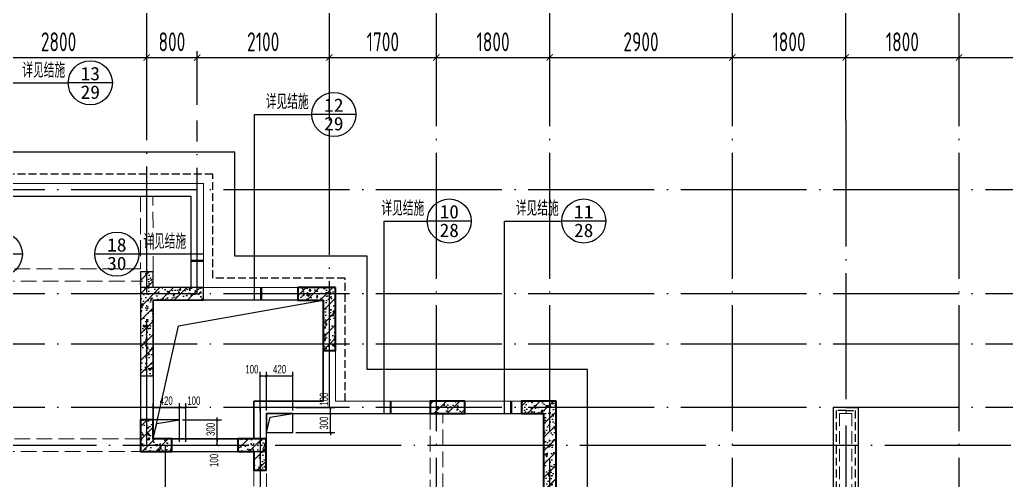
# Model space of a CAD drawing. Extents: x -1307975 to -76406, y -96289 to 379359.
# Drawn here: x -847397 to -831731, y -55243 to -47936 of the extents above; entities that cross this region are included whole.
import ezdxf
from ezdxf.enums import TextEntityAlignment as Align

# ---------------------------------------------------------------- set-up
doc = ezdxf.new("R2010")
doc.units = 0
doc.header["$LTSCALE"] = 1000
for name, pattern in [('#P_--_20B1_001_t3$0$DASH', [0.35, 0.25, -0.1]), ('__DASH', [0.35, 0.25, -0.1]), ('DASH', [0.35, 0.25, -0.1]), ('DOTE', [2.42, 2, -0.2, 0.02, -0.2]), ('HIDDEN', [0.375, 0.25, -0.125])]:
    doc.linetypes.add(name, pattern=pattern)
doc.layers.get('0').update_dxf_attribs({"linetype": 'CONTINUOUS'})
doc.layers.get('DEFPOINTS').update_dxf_attribs({"linetype": 'CONTINUOUS'})
for name, color, linetype in [('A-AXIS', 1, 'CONTINUOUS'), ('A-DOTE', 10, 'DOTE'), ('DIM_IDEN', 67, 'CONTINUOUS'), ('PUB_TEXT', 2, 'CONTINUOUS'), ('ROOF', 183, 'CONTINUOUS'), ('S-D洞口', 4, 'CONTINUOUS'), ('S-D洞口标注', 3, 'CONTINUOUS'), ('S-L主梁线', 4, 'DASH'), ('S-Q墙填充', 252, 'CONTINUOUS'), ('S-Q墙实线', 6, 'CONTINUOUS'), ('S-Y一般标注', 3, 'CONTINUOUS'), ('S-Z柱填充', 252, 'CONTINUOUS'), ('S-Z柱实线', 6, 'CONTINUOUS'), ('看线', 251, 'CONTINUOUS')]:
    doc.layers.add(name, color=color, linetype=linetype)
doc.layers.add('平面-看线', color=45, linetype='CONTINUOUS', lineweight=15)
doc.styles.add('_TCH_AXIS', font='COMPLEX', dxfattribs={"bigfont": 'GBCBIG'})
doc.styles.add('_TCH_LABEL', font='simhei.ttf')
doc.styles.add('TSSD_DIMENSION', font='Tssdeng.shx', dxfattribs={"width": 0.7, "bigfont": 'tssdchn.shx'})
doc.styles.add('结构文字', font='zstxt.shx', dxfattribs={"width": 0.7, "bigfont": 'zshz.shx'})
doc.dimstyles.new('STRUCK30', dxfattribs={"dimscale": 0.33333, "dimtxt": 400, "dimasz": 121, "dimexe": 200, "dimexo": 150, "dimgap": 115, "dimtad": 1, "dimdec": 0, "dimdsep": 46, "dimtxsty": '结构文字', "dimblk": 'ARCHTICK', "dimcen": 400, "dimclrd": 3, "dimclre": 3, "dimclrt": 7, "dimadec": 0, "dimazin": 0, "dimtfac": 1, "dimtdec": 0, "dimtix": 1, "dimtmove": 2, "dimatfit": 3, "dimldrblk": '_DIMX', "dimfxl": 1, "dimtolj": 1, "dimtzin": 0, "dimarcsym": 0})
doc.dimstyles.new('TSSD_100_100', dxfattribs={"dimtxt": 300, "dimasz": 100, "dimexe": 100, "dimexo": 250, "dimgap": 100, "dimtad": 1, "dimdec": 0, "dimzin": 0, "dimdsep": 46, "dimtxsty": 'TSSD_DIMENSION', "dimblk": 'ARCHTICK', "dimcen": 0, "dimdle": 100, "dimclrt": 7, "dimadec": 0, "dimazin": 0, "dimtfac": 1, "dimtdec": 0, "dimtix": 1, "dimtmove": 2, "dimatfit": 3, "dimldrblk": 'ARCHTICK', "dimfxl": 1, "dimtolj": 1, "dimtzin": 0, "dimarcsym": 0})
pattern_1 = [(50, (79242.38, 113232.59), (215.17805, -18.82564), [22.5, -247.5]), (355, (79242.38, 113232.6), (-41.6254, 225.6576), [18, -198]), (100.4514, (79260.31, 113231.02), (173.5528, 206.8319), [19.1221, -210.3426]), (46.1842, (79242.38, 113292.6), (320.1723, -49.6557), [33.75, -371.25]), (96.6356, (79269.06, 113288.45), (280.3988, 292.2354), [28.683, -315.514]), (351.1842, (79242.38, 113292.6), (280.3986, 292.2356), [27, -297]), (21, (79272.38, 113277.59), (179.0721, -120.78567), [22.5, -247.5]), (326, (79272.38, 113277.6), (72.9946, 217.545), [18, -198]), (71.4514, (79287.3, 113267.52), (252.0668, 96.75915), [19.1221, -210.3426]), (37.5, (79242.38, 113232.59), (3.64796, 99.86816), [0, -195.6, 0, -201, 0, -198.75]), (7.5, (79242.38, 113232.59), (78.92086, 118.32351), [0, -114.6, 0, -191.1, 0, -75.75]), (327.5, (79175.48, 113232.59), (160.14673, -6.76646), [0, -75, 0, -234, 0, -310.5]), (317.5, (79145.48, 113232.59), (174.95585, 30.0315), [0, -97.5, 0, -155.4, 0, -220.5]), (45, (79242.38, 113232.59), (-106.066, 106.066), [])]

# ---------------------------------------------------------------- blocks, each defined once
blk = doc.blocks.new('_ArchTick')
at = {"color": 0, "linetype": 'ByBlock', "const_width": 0.15}
blk.add_lwpolyline([(-0.5, -0.5), (0.5, 0.5)], dxfattribs=at)
blk = doc.blocks.new('*D269')
at = {"layer": 'DEFPOINTS', "color": 0, "transparency": 16777216}
for p in [(18500, 19250), (15700, 18250), (18500, 18250)]:
    blk.add_point(p, dxfattribs=at)
at = {"layer": 'S-Y一般标注', "color": 0, "lineweight": -2, "transparency": 16777216}
for p, q in [((15700, 18500), (15700, 19350)), ((18500, 18500), (18500, 19350)), ((15600, 19250), (18600, 19250))]:
    blk.add_line(p, q, dxfattribs=at)
at = {"layer": 'S-Y一般标注', "color": 0, "lineweight": -2, "transparency": 16777216, "xscale": 100, "yscale": 100, "zscale": 100, "rotation": 180}
blk.add_blockref('_ArchTick', (15700, 19250), dxfattribs=at)
at = {"layer": 'S-Y一般标注', "color": 0, "lineweight": -2, "transparency": 16777216, "xscale": 100, "yscale": 100, "zscale": 100}
blk.add_blockref('_ArchTick', (18500, 19250), dxfattribs=at)
at = {"layer": 'S-Y一般标注', "color": 7, "transparency": 16777216, "insert": (17100, 19500), "char_height": 300, "attachment_point": 5, "style": 'TSSD_DIMENSION'}
blk.add_mtext('\\A1;2800', dxfattribs=at)
blk = doc.blocks.new('*D270')
at = {"layer": 'DEFPOINTS', "color": 0, "transparency": 16777216}
for p in [(19300, 19250), (18500, 18250), (19300, 18250)]:
    blk.add_point(p, dxfattribs=at)
at = {"layer": 'S-Y一般标注', "color": 0, "lineweight": -2, "transparency": 16777216}
for p, q in [((18500, 18500), (18500, 19350)), ((19300, 18500), (19300, 19350)), ((18400, 19250), (19400, 19250))]:
    blk.add_line(p, q, dxfattribs=at)
at = {"layer": 'S-Y一般标注', "color": 0, "lineweight": -2, "transparency": 16777216, "xscale": 100, "yscale": 100, "zscale": 100, "rotation": 180}
blk.add_blockref('_ArchTick', (18500, 19250), dxfattribs=at)
at = {"layer": 'S-Y一般标注', "color": 0, "lineweight": -2, "transparency": 16777216, "xscale": 100, "yscale": 100, "zscale": 100}
blk.add_blockref('_ArchTick', (19300, 19250), dxfattribs=at)
at = {"layer": 'S-Y一般标注', "color": 7, "transparency": 16777216, "insert": (18900, 19500), "char_height": 300, "attachment_point": 5, "style": 'TSSD_DIMENSION'}
blk.add_mtext('\\A1;800', dxfattribs=at)
blk = doc.blocks.new('*D271')
at = {"layer": 'DEFPOINTS', "color": 0, "transparency": 16777216}
for p in [(23100, 19250), (21400, 18250), (23100, 18250)]:
    blk.add_point(p, dxfattribs=at)
at = {"layer": 'S-Y一般标注', "color": 0, "lineweight": -2, "transparency": 16777216}
for p, q in [((21400, 18500), (21400, 19350)), ((23100, 18500), (23100, 19350)), ((21300, 19250), (23200, 19250))]:
    blk.add_line(p, q, dxfattribs=at)
at = {"layer": 'S-Y一般标注', "color": 0, "lineweight": -2, "transparency": 16777216, "xscale": 100, "yscale": 100, "zscale": 100, "rotation": 180}
blk.add_blockref('_ArchTick', (21400, 19250), dxfattribs=at)
at = {"layer": 'S-Y一般标注', "color": 0, "lineweight": -2, "transparency": 16777216, "xscale": 100, "yscale": 100, "zscale": 100}
blk.add_blockref('_ArchTick', (23100, 19250), dxfattribs=at)
at = {"layer": 'S-Y一般标注', "color": 7, "transparency": 16777216, "insert": (22250, 19500), "char_height": 300, "attachment_point": 5, "style": 'TSSD_DIMENSION'}
blk.add_mtext('\\A1;1700', dxfattribs=at)
blk = doc.blocks.new('*D272')
at = {"layer": 'DEFPOINTS', "color": 0, "transparency": 16777216}
for p in [(24900, 19250), (23100, 18250), (24900, 18250)]:
    blk.add_point(p, dxfattribs=at)
at = {"layer": 'S-Y一般标注', "color": 0, "lineweight": -2, "transparency": 16777216}
for p, q in [((23100, 18500), (23100, 19350)), ((24900, 18500), (24900, 19350)), ((23000, 19250), (25000, 19250))]:
    blk.add_line(p, q, dxfattribs=at)
at = {"layer": 'S-Y一般标注', "color": 0, "lineweight": -2, "transparency": 16777216, "xscale": 100, "yscale": 100, "zscale": 100, "rotation": 180}
blk.add_blockref('_ArchTick', (23100, 19250), dxfattribs=at)
at = {"layer": 'S-Y一般标注', "color": 0, "lineweight": -2, "transparency": 16777216, "xscale": 100, "yscale": 100, "zscale": 100}
blk.add_blockref('_ArchTick', (24900, 19250), dxfattribs=at)
at = {"layer": 'S-Y一般标注', "color": 7, "transparency": 16777216, "insert": (24000, 19500), "char_height": 300, "attachment_point": 5, "style": 'TSSD_DIMENSION'}
blk.add_mtext('\\A1;1800', dxfattribs=at)
blk = doc.blocks.new('*D273')
at = {"layer": 'DEFPOINTS', "color": 0, "transparency": 16777216}
for p in [(27800, 19250), (24900, 18250), (27800, 18250)]:
    blk.add_point(p, dxfattribs=at)
at = {"layer": 'S-Y一般标注', "color": 0, "lineweight": -2, "transparency": 16777216}
for p, q in [((24900, 18500), (24900, 19350)), ((27800, 18500), (27800, 19350)), ((24800, 19250), (27900, 19250))]:
    blk.add_line(p, q, dxfattribs=at)
at = {"layer": 'S-Y一般标注', "color": 0, "lineweight": -2, "transparency": 16777216, "xscale": 100, "yscale": 100, "zscale": 100, "rotation": 180}
blk.add_blockref('_ArchTick', (24900, 19250), dxfattribs=at)
at = {"layer": 'S-Y一般标注', "color": 0, "lineweight": -2, "transparency": 16777216, "xscale": 100, "yscale": 100, "zscale": 100}
blk.add_blockref('_ArchTick', (27800, 19250), dxfattribs=at)
at = {"layer": 'S-Y一般标注', "color": 7, "transparency": 16777216, "insert": (26350, 19500), "char_height": 300, "attachment_point": 5, "style": 'TSSD_DIMENSION'}
blk.add_mtext('\\A1;2900', dxfattribs=at)
blk = doc.blocks.new('*D274')
at = {"layer": 'DEFPOINTS', "color": 0, "transparency": 16777216}
for p in [(29600, 19250), (27800, 18250), (29600, 18250)]:
    blk.add_point(p, dxfattribs=at)
at = {"layer": 'S-Y一般标注', "color": 0, "lineweight": -2, "transparency": 16777216}
for p, q in [((27800, 18500), (27800, 19350)), ((29600, 18500), (29600, 19350)), ((27700, 19250), (29700, 19250))]:
    blk.add_line(p, q, dxfattribs=at)
at = {"layer": 'S-Y一般标注', "color": 0, "lineweight": -2, "transparency": 16777216, "xscale": 100, "yscale": 100, "zscale": 100, "rotation": 180}
blk.add_blockref('_ArchTick', (27800, 19250), dxfattribs=at)
at = {"layer": 'S-Y一般标注', "color": 0, "lineweight": -2, "transparency": 16777216, "xscale": 100, "yscale": 100, "zscale": 100}
blk.add_blockref('_ArchTick', (29600, 19250), dxfattribs=at)
at = {"layer": 'S-Y一般标注', "color": 7, "transparency": 16777216, "insert": (28700, 19500), "char_height": 300, "attachment_point": 5, "style": 'TSSD_DIMENSION'}
blk.add_mtext('\\A1;1800', dxfattribs=at)
blk = doc.blocks.new('*D275')
at = {"layer": 'DEFPOINTS', "color": 0, "transparency": 16777216}
for p in [(31400, 19250), (29600, 18250), (31400, 18250)]:
    blk.add_point(p, dxfattribs=at)
at = {"layer": 'S-Y一般标注', "color": 0, "lineweight": -2, "transparency": 16777216}
for p, q in [((29600, 18500), (29600, 19350)), ((31400, 18500), (31400, 19350)), ((29500, 19250), (31500, 19250))]:
    blk.add_line(p, q, dxfattribs=at)
at = {"layer": 'S-Y一般标注', "color": 0, "lineweight": -2, "transparency": 16777216, "xscale": 100, "yscale": 100, "zscale": 100, "rotation": 180}
blk.add_blockref('_ArchTick', (29600, 19250), dxfattribs=at)
at = {"layer": 'S-Y一般标注', "color": 0, "lineweight": -2, "transparency": 16777216, "xscale": 100, "yscale": 100, "zscale": 100}
blk.add_blockref('_ArchTick', (31400, 19250), dxfattribs=at)
at = {"layer": 'S-Y一般标注', "color": 7, "transparency": 16777216, "insert": (30500, 19500), "char_height": 300, "attachment_point": 5, "style": 'TSSD_DIMENSION'}
blk.add_mtext('\\A1;1800', dxfattribs=at)
blk = doc.blocks.new('*D276')
at = {"layer": 'DEFPOINTS', "color": 0, "transparency": 16777216}
for p in [(34300, 19250), (31400, 18250), (34300, 18250)]:
    blk.add_point(p, dxfattribs=at)
at = {"layer": 'S-Y一般标注', "color": 0, "lineweight": -2, "transparency": 16777216}
for p, q in [((31400, 18500), (31400, 19350)), ((34300, 18500), (34300, 19350)), ((31300, 19250), (34400, 19250))]:
    blk.add_line(p, q, dxfattribs=at)
at = {"layer": 'S-Y一般标注', "color": 0, "lineweight": -2, "transparency": 16777216, "xscale": 100, "yscale": 100, "zscale": 100, "rotation": 180}
blk.add_blockref('_ArchTick', (31400, 19250), dxfattribs=at)
at = {"layer": 'S-Y一般标注', "color": 0, "lineweight": -2, "transparency": 16777216, "xscale": 100, "yscale": 100, "zscale": 100}
blk.add_blockref('_ArchTick', (34300, 19250), dxfattribs=at)
at = {"layer": 'S-Y一般标注', "color": 7, "transparency": 16777216, "insert": (32850, 19500), "char_height": 300, "attachment_point": 5, "style": 'TSSD_DIMENSION'}
blk.add_mtext('\\A1;2900', dxfattribs=at)
blk = doc.blocks.new('*D298')
at = {"layer": 'DEFPOINTS', "color": 0, "transparency": 16777216}
for p in [(21400, 19250), (19300, 18250), (21400, 18250)]:
    blk.add_point(p, dxfattribs=at)
at = {"layer": 'S-Y一般标注', "color": 0, "lineweight": -2, "transparency": 16777216}
for p, q in [((19300, 18500), (19300, 19350)), ((21400, 18500), (21400, 19350)), ((19200, 19250), (21500, 19250))]:
    blk.add_line(p, q, dxfattribs=at)
at = {"layer": 'S-Y一般标注', "color": 0, "lineweight": -2, "transparency": 16777216, "xscale": 100, "yscale": 100, "zscale": 100, "rotation": 180}
blk.add_blockref('_ArchTick', (19300, 19250), dxfattribs=at)
at = {"layer": 'S-Y一般标注', "color": 0, "lineweight": -2, "transparency": 16777216, "xscale": 100, "yscale": 100, "zscale": 100}
blk.add_blockref('_ArchTick', (21400, 19250), dxfattribs=at)
at = {"layer": 'S-Y一般标注', "color": 7, "transparency": 16777216, "insert": (20350, 19500), "char_height": 300, "attachment_point": 5, "style": 'TSSD_DIMENSION'}
blk.add_mtext('\\A1;2100', dxfattribs=at)
blk = doc.blocks.new('20210731.05472099')
at = {"layer": 'ROOF', "ltscale": 0.8}
for points in [[(21200, 3000), (21200, 8000), (19350, 8000), (19350, 10800), (15850, 10800), (15850, 12600), (13750, 12600), (13750, 14250), (8150, 14250), (8150, 12600), (6050, 12600), (6050, 10800), (2550, 10800), (2550, 8500), (1850, 8500)], [(8850, 12100), (8850, 13550), (13050, 13550), (13050, 12100), (12250, 12100), (12250, 9500), (14250, 9500), (14250, 10100), (18650, 10100), (18650, 7300), (20500, 7300), (20500, 3000), (14050, 3000), (14050, 1200), (7850, 1200), (7850, 3000), (2050, 3000), (2050, 7300), (3250, 7300), (3250, 10100), (4850, 10100), (4850, 7300), (9600, 7300)]]:
    blk.add_lwpolyline(points, dxfattribs=at)
blk.add_lwpolyline([(15150, 10300), (15150, 11900), (12450, 11900), (12450, 9701), (14050, 9701), (14050, 10300)], close=True, dxfattribs=at)
at = {"layer": '平面-看线', "linetype": 'DASH', "ltscale": 0.8}
for points in [[(20900, 3000), (20700, 3000), (20700, 7500), (18850, 7500), (18850, 10300), (15350, 10300), (15350, 12100), (13250, 12100), (13250, 13750), (8650, 13750), (8650, 12100), (6550, 12100), (6550, 10300), (3050, 10300), (3050, 8400)], [(23450, 10100), (23350, 10100), (23350, 3000)], [(23450, 10100), (23550, 10100), (23550, 3000)]]:
    blk.add_lwpolyline(points, dxfattribs=at)
at = {"layer": '看线', "color": 202, "linetype": '#P_--_20B1_001_t3$0$DASH', "ltscale": 0.5}
blk.add_lwpolyline([(15500, 10300), (15500, 12250), (13400, 12250), (13400, 13900), (8500, 13900), (8500, 12250), (6400, 12250), (6400, 10300)], dxfattribs=at)
at = {"layer": '看线', "color": 201}
for points in [[(23450, 10200), (23250, 10200), (23250, 3000)], [(23450, 10200), (23650, 10200), (23650, 3000)]]:
    blk.add_lwpolyline(points, dxfattribs=at)
at = {"layer": '看线', "color": 201, "linetype": 'HIDDEN', "ltscale": 0.5}
for points in [[(23450, 10150), (23300, 10150), (23300, 3000)], [(23450, 10150), (23600, 10150), (23600, 3000)]]:
    blk.add_lwpolyline(points, dxfattribs=at)
blk = doc.blocks.new('20210807.15294921')
at = {"layer": 'S-Q墙填充'}
h = blk.add_hatch(dxfattribs=at)
h.set_pattern_fill('ARMORED', color=252, scale=30, style=0)
h.set_pattern_definition([(50, (73980.54, 281268.66), (215.17805, -18.82564), [22.5, -247.5]), (355, (73980.54, 281268.66), (-41.6254, 225.65764), [18, -198]), (100.4514, (73998.48, 281267.1), (173.55281, 206.83186), [19.12206, -210.34263]), (46.1842, (73980.54, 281328.66), (320.1723, -49.6557), [33.75, -371.25]), (96.6356, (74007.23, 281324.53), (280.3988, 292.23536), [28.6831, -315.5139]), (351.1842, (73980.54, 281328.66), (280.3986, 292.2356), [27, -297]), (21, (74010.54, 281313.66), (179.07212, -120.78567), [22.5, -247.5]), (326, (74010.54, 281313.66), (72.9946, 217.54501), [18, -198]), (71.4514, (74025.47, 281303.6), (252.06679, 96.75915), [19.12206, -210.34263]), (37.5, (73980.544, 281268.66), (3.647957, 99.868156), [0, -195.6, 0, -201, 0, -198.75]), (7.5, (73980.54, 281268.66), (78.92086, 118.323514), [0, -114.6, 0, -191.1, 0, -75.75]), (327.5, (73913.644, 281268.66), (160.14673, -6.766462), [0, -75, 0, -234, 0, -310.5]), (317.5, (73883.64, 281268.66), (174.95585, 30.031495), [0, -97.5, 0, -155.4, 0, -220.5]), (45, (73980.54, 281268.66), (-106.06602, 106.06602), [])])
h.paths.add_polyline_path([(72116, 67840), (72116, 66540), (72316, 66540), (72316, 67740), (73115, 67740), (73115, 67940), (72316, 67940), (72316, 68190), (72116, 68190)])
h = blk.add_hatch(dxfattribs=at)
h.set_pattern_fill('ARMORED', color=252, scale=30, style=0)
h.set_pattern_definition(pattern_1)
h.paths.add_polyline_path([(75216, 67940), (74616, 67940), (74616, 67740), (75016, 67740), (75016, 66940), (75216, 66940)])
h = blk.add_hatch(dxfattribs=at)
h.set_pattern_fill('ARMORED', color=252, scale=30, style=0)
h.set_pattern_definition(pattern_1)
h.paths.add_polyline_path([(78716, 66140), (78166, 66140), (78166, 65940), (78516, 65940), (78516, 63140), (78716, 63140)])
at = {"layer": 'S-Z柱填充'}
h = blk.add_hatch(dxfattribs=at)
h.set_pattern_fill('ARMORED', color=252, scale=30, style=0)
h.set_pattern_definition(pattern_1)
h.paths.add_polyline_path([(77266, 66140), (76716, 66140), (76716, 65940), (77266, 65940)])
h = blk.add_hatch(dxfattribs=at)
h.set_pattern_fill('ARMORED', color=252, scale=30, style=0)
h.set_pattern_definition(pattern_1)
h.paths.add_polyline_path([(72316, 65840), (72116, 65840), (72116, 65340), (72616, 65340), (72616, 65540), (72316, 65540)])
h = blk.add_hatch(dxfattribs=at)
h.set_pattern_fill('ARMORED', color=252, scale=30, style=0)
h.set_pattern_definition(pattern_1)
h.paths.add_polyline_path([(74115, 65540), (73665, 65540), (73665, 65340), (73915, 65340), (73915, 65040), (74115, 65040)])
at = {"layer": 'S-D洞口', "color": 5}
blk.add_lwpolyline([(75016, 67740), (72316, 67740), (72316, 65540), (72720, 67335), (75016, 67740), (75016, 66140), (73915, 66140), (73915, 65540), (72316, 65540)], dxfattribs=at)
at = {"layer": 'S-L主梁线', "linetype": 'ByBlock', "lineweight": 18}
for p, q in [((72215, 69590), (69416, 69590)), ((73116, 69590), (72215, 69590)), ((73115, 67940), (73116, 69590)), ((74616, 67940), (73115, 67940)), ((75016, 66940), (75016, 66140)), ((75216, 66140), (75216, 66940)), ((72316, 65840), (72316, 66540)), ((73915, 66140), (73915, 65540)), ((75016, 66140), (73915, 66140)), ((76716, 66140), (75216, 66140)), ((78166, 66140), (77266, 66140)), ((73665, 65540), (72616, 65540))]:
    blk.add_line(p, q, dxfattribs=at)
at = {"layer": 'S-L主梁线', "linetype": '__DASH', "lineweight": 18}
for p, q in [((69516, 69390), (72115, 69390)), ((72115, 69390), (72116, 68240)), ((72315, 69390), (72916, 69390)), ((72316, 68190), (72315, 69390)), ((72916, 69390), (72915, 67940)), ((72116, 68240), (69516, 68240)), ((72316, 68140), (72316, 68190)), ((69516, 68040), (72116, 68040)), ((73115, 67740), (74616, 67740)), ((72116, 66540), (72116, 65840)), ((74115, 65540), (74115, 65940)), ((74115, 65940), (75116, 65940)), ((75116, 65940), (76716, 65940)), ((76716, 65940), (76716, 63340)), ((76916, 63340), (76916, 65940)), ((77266, 65940), (78166, 65940)), ((72116, 65540), (69516, 65540)), ((69516, 65340), (72116, 65340)), ((72616, 65340), (73665, 65340)), ((73916, 65041), (73916, 63240)), ((74116, 63340), (74116, 65041))]:
    blk.add_line(p, q, dxfattribs=at)
at = {"layer": 'S-Q墙实线'}
blk.add_lwpolyline([(72116, 67840), (72116, 66540), (72316, 66540), (72316, 67740), (73115, 67740), (73115, 67940), (72316, 67940), (72316, 68190), (72116, 68190)], close=True, dxfattribs=at)
at = {"layer": 'S-Q墙实线', "lineweight": 35}
for points in [[(75216, 67940), (74616, 67940), (74616, 67740), (75016, 67740), (75016, 66940), (75216, 66940)], [(78716, 66140), (78166, 66140), (78166, 65940), (78516, 65940), (78516, 63140), (78716, 63140)]]:
    blk.add_lwpolyline(points, close=True, dxfattribs=at)
at = {"layer": 'S-Z柱实线', "lineweight": 35}
for points in [[(77266, 66140), (76716, 66140), (76716, 65940), (77266, 65940)], [(72316, 65840), (72116, 65840), (72116, 65340), (72616, 65340), (72616, 65540), (72316, 65540)], [(74115, 65540), (73665, 65540), (73665, 65340), (73915, 65340), (73915, 65040), (74115, 65040)]]:
    blk.add_lwpolyline(points, close=True, dxfattribs=at)
blk = doc.blocks.new('*D1039')
at = {"layer": 'DEFPOINTS', "color": 0, "transparency": 16777216}
for p in [(-844861, -54286), (-844261, -54286), (-844861, -54586)]:
    blk.add_point(p, dxfattribs=at)
at = {"layer": 'S-D洞口标注', "color": 3, "lineweight": -2, "transparency": 16777216}
for p, q in [((-844811, -54286), (-844194, -54286)), ((-844261, -54286), (-844261, -54245)), ((-844261, -54586), (-844261, -54286)), ((-844811, -54586), (-844194, -54586)), ((-844261, -54586), (-844261, -54626))]:
    blk.add_line(p, q, dxfattribs=at)
at = {"layer": 'S-D洞口标注', "color": 3, "lineweight": -2, "transparency": 16777216, "xscale": 40.33293, "yscale": 40.33293, "zscale": 40.33293}
for p, rotation in [((-844261, -54286), 270), ((-844261, -54586), 90)]:
    blk.add_blockref('_ArchTick', p, dxfattribs=dict(at, rotation=rotation))
at = {"layer": 'S-D洞口标注', "color": 7, "transparency": 16777216, "insert": (-844366, -54436), "char_height": 133.3, "attachment_point": 5, "rotation": 90, "style": '结构文字'}
blk.add_mtext('\\A1;300', dxfattribs=at)
blk = doc.blocks.new('_DIMX')
blk.add_line((-150, 0), (150, 0))
at = {"const_width": 50}
blk.add_lwpolyline([(-70, -70), (70, 70)], dxfattribs=at)
blk = doc.blocks.new('*D1040')
at = {"layer": 'DEFPOINTS', "color": 0, "transparency": 16777216}
for p in [(-844861, -54086), (-845281, -54686), (-844861, -54686)]:
    blk.add_point(p, dxfattribs=at)
at = {"layer": 'S-D洞口标注', "color": 3, "lineweight": -2, "transparency": 16777216}
for p, q in [((-845281, -54636), (-845281, -54020)), ((-844861, -54636), (-844861, -54020)), ((-845281, -54086), (-844861, -54086))]:
    blk.add_line(p, q, dxfattribs=at)
at = {"layer": 'S-D洞口标注', "color": 3, "lineweight": -2, "transparency": 16777216, "xscale": 40.33293, "yscale": 40.33293, "zscale": 40.33293, "rotation": 180}
blk.add_blockref('_ArchTick', (-845281, -54086), dxfattribs=at)
at = {"layer": 'S-D洞口标注', "color": 3, "lineweight": -2, "transparency": 16777216, "xscale": 40.33293, "yscale": 40.33293, "zscale": 40.33293}
blk.add_blockref('_ArchTick', (-844861, -54086), dxfattribs=at)
at = {"layer": 'S-D洞口标注', "color": 7, "transparency": 16777216, "insert": (-845071, -53981), "char_height": 133.3, "attachment_point": 5, "style": '结构文字'}
blk.add_mtext('\\A1;420', dxfattribs=at)
blk = doc.blocks.new('*D1041')
at = {"layer": 'DEFPOINTS', "color": 0, "transparency": 16777216}
for p in [(-844761, -54086), (-844861, -54686), (-844761, -54686)]:
    blk.add_point(p, dxfattribs=at)
at = {"layer": 'S-D洞口标注', "color": 3, "lineweight": -2, "transparency": 16777216}
for p, q in [((-844861, -54636), (-844861, -54020)), ((-844761, -54636), (-844761, -54020)), ((-844861, -54086), (-844761, -54086))]:
    blk.add_line(p, q, dxfattribs=at)
at = {"layer": 'S-D洞口标注', "color": 3, "lineweight": -2, "transparency": 16777216, "xscale": 40.33293, "yscale": 40.33293, "zscale": 40.33293, "rotation": 180}
blk.add_blockref('_ArchTick', (-844861, -54086), dxfattribs=at)
at = {"layer": 'S-D洞口标注', "color": 3, "lineweight": -2, "transparency": 16777216, "xscale": 40.33293, "yscale": 40.33293, "zscale": 40.33293}
blk.add_blockref('_ArchTick', (-844761, -54086), dxfattribs=at)
at = {"layer": 'S-D洞口标注', "color": 7, "transparency": 16777216, "insert": (-844632, -53981), "char_height": 133.3, "attachment_point": 5, "style": '结构文字'}
blk.add_mtext('\\A1;100', dxfattribs=at)
blk = doc.blocks.new('*D1042')
at = {"layer": 'DEFPOINTS', "color": 0, "transparency": 16777216}
for p in [(-844861, -54586), (-844261, -54586), (-844861, -54686)]:
    blk.add_point(p, dxfattribs=at)
at = {"layer": 'S-D洞口标注', "color": 3, "lineweight": -2, "transparency": 16777216}
for p, q in [((-844811, -54586), (-844194, -54586)), ((-844261, -54686), (-844261, -54586)), ((-844811, -54686), (-844194, -54686))]:
    blk.add_line(p, q, dxfattribs=at)
at = {"layer": 'S-D洞口标注', "color": 3, "lineweight": -2, "transparency": 16777216, "xscale": 40.33293, "yscale": 40.33293, "zscale": 40.33293}
for p, rotation in [((-844261, -54586), 90), ((-844261, -54686), 270)]:
    blk.add_blockref('_ArchTick', p, dxfattribs=dict(at, rotation=rotation))
at = {"layer": 'S-D洞口标注', "color": 7, "transparency": 16777216, "insert": (-844311, -54928), "char_height": 133.3, "attachment_point": 5, "rotation": 90, "style": '结构文字'}
blk.add_mtext('\\A1;100', dxfattribs=at)
blk = doc.blocks.new('*D1051')
at = {"layer": 'DEFPOINTS', "color": 0, "transparency": 16777216}
for p in [(-843061, -54186), (-842461, -54186), (-843061, -54486)]:
    blk.add_point(p, dxfattribs=at)
at = {"layer": 'S-D洞口标注', "color": 3, "lineweight": -2, "transparency": 16777216}
for p, q in [((-843011, -54186), (-842394, -54186)), ((-842461, -54186), (-842461, -54146)), ((-842461, -54486), (-842461, -54186)), ((-843011, -54486), (-842394, -54486)), ((-842461, -54486), (-842461, -54526))]:
    blk.add_line(p, q, dxfattribs=at)
at = {"layer": 'S-D洞口标注', "color": 3, "lineweight": -2, "transparency": 16777216, "xscale": 40.33293, "yscale": 40.33293, "zscale": 40.33293}
for p, rotation in [((-842461, -54186), 270), ((-842461, -54486), 90)]:
    blk.add_blockref('_ArchTick', p, dxfattribs=dict(at, rotation=rotation))
at = {"layer": 'S-D洞口标注', "color": 7, "transparency": 16777216, "insert": (-842566, -54336), "char_height": 133.3, "attachment_point": 5, "rotation": 90, "style": '结构文字'}
blk.add_mtext('\\A1;300', dxfattribs=at)
blk = doc.blocks.new('*D1052')
at = {"layer": 'DEFPOINTS', "color": 0, "transparency": 16777216}
for p in [(-843061, -53587), (-843481, -54187), (-843061, -54186)]:
    blk.add_point(p, dxfattribs=at)
at = {"layer": 'S-D洞口标注', "color": 3, "lineweight": -2, "transparency": 16777216}
for p, q in [((-843481, -54137), (-843481, -53520)), ((-843061, -54136), (-843061, -53520)), ((-843481, -53587), (-843061, -53587))]:
    blk.add_line(p, q, dxfattribs=at)
at = {"layer": 'S-D洞口标注', "color": 3, "lineweight": -2, "transparency": 16777216, "xscale": 40.33293, "yscale": 40.33293, "zscale": 40.33293, "rotation": 180}
blk.add_blockref('_ArchTick', (-843481, -53587), dxfattribs=at)
at = {"layer": 'S-D洞口标注', "color": 3, "lineweight": -2, "transparency": 16777216, "xscale": 40.33293, "yscale": 40.33293, "zscale": 40.33293}
blk.add_blockref('_ArchTick', (-843061, -53587), dxfattribs=at)
at = {"layer": 'S-D洞口标注', "color": 7, "transparency": 16777216, "insert": (-843271, -53482), "char_height": 133.3, "attachment_point": 5, "style": '结构文字'}
blk.add_mtext('\\A1;420', dxfattribs=at)
blk = doc.blocks.new('*D1053')
at = {"layer": 'DEFPOINTS', "color": 0, "transparency": 16777216}
for p in [(-843061, -54086), (-843061, -54186), (-842461, -54086)]:
    blk.add_point(p, dxfattribs=at)
at = {"layer": 'S-D洞口标注', "color": 3, "lineweight": -2, "transparency": 16777216}
for p, q in [((-843011, -54086), (-842394, -54086)), ((-843011, -54186), (-842394, -54186)), ((-842461, -54186), (-842461, -54086))]:
    blk.add_line(p, q, dxfattribs=at)
at = {"layer": 'S-D洞口标注', "color": 3, "lineweight": -2, "transparency": 16777216, "xscale": 40.33293, "yscale": 40.33293, "zscale": 40.33293}
for p, rotation in [((-842461, -54086), 90), ((-842461, -54186), 270)]:
    blk.add_blockref('_ArchTick', p, dxfattribs=dict(at, rotation=rotation))
at = {"layer": 'S-D洞口标注', "color": 7, "transparency": 16777216, "insert": (-842566, -53957), "char_height": 133.3, "attachment_point": 5, "rotation": 90, "style": '结构文字'}
blk.add_mtext('\\A1;100', dxfattribs=at)
blk = doc.blocks.new('*D1054')
at = {"layer": 'DEFPOINTS', "color": 0, "transparency": 16777216}
for p in [(-843481, -53587), (-843581, -54187), (-843481, -54187)]:
    blk.add_point(p, dxfattribs=at)
at = {"layer": 'S-D洞口标注', "color": 3, "lineweight": -2, "transparency": 16777216}
for p, q in [((-843581, -54137), (-843581, -53520)), ((-843481, -54137), (-843481, -53520)), ((-843581, -53587), (-843481, -53587))]:
    blk.add_line(p, q, dxfattribs=at)
at = {"layer": 'S-D洞口标注', "color": 3, "lineweight": -2, "transparency": 16777216, "xscale": 40.33293, "yscale": 40.33293, "zscale": 40.33293, "rotation": 180}
blk.add_blockref('_ArchTick', (-843581, -53587), dxfattribs=at)
at = {"layer": 'S-D洞口标注', "color": 3, "lineweight": -2, "transparency": 16777216, "xscale": 40.33293, "yscale": 40.33293, "zscale": 40.33293}
blk.add_blockref('_ArchTick', (-843481, -53587), dxfattribs=at)
at = {"layer": 'S-D洞口标注', "color": 7, "transparency": 16777216, "insert": (-843710, -53482), "char_height": 133.3, "attachment_point": 5, "style": '结构文字'}
blk.add_mtext('\\A1;100', dxfattribs=at)
blk = doc.blocks.new('20210811.10013268')
at = {"layer": 'DIM_IDEN'}
for p, q in [((11798, 16753), (12707, 16753)), ((13407, 16753), (12707, 16753)), ((15665, 16253), (16574, 16253)), ((15665, 13305), (15665, 16253)), ((17274, 16253), (16574, 16253)), ((17723, 14561), (18408, 14561)), ((17723, 11505), (17723, 14561)), ((19108, 14561), (18408, 14561)), ((19634, 14561), (20543, 14561)), ((19634, 11505), (19634, 14561)), ((21243, 14561), (20543, 14561)), ((11978, 14036), (11278, 14036)), ((13828, 14036), (13128, 14036)), ((14599, 14036), (13828, 14036)), ((14853, 14036), (14599, 14036))]:
    blk.add_line(p, q, dxfattribs=at)
at = {"layer": 'DIM_IDEN', "const_width": 35}
for points in [[(14853, 13931), (14653, 13931)], [(15770, 13305), (15770, 13505)], [(17828, 11505), (17828, 11705)], [(19739, 11505), (19739, 11705)]]:
    blk.add_lwpolyline(points, dxfattribs=at)
at = {"layer": 'DIM_IDEN'}
for centre in [(13057, 16753), (16924, 16253), (18758, 14561), (20893, 14561), (11628, 14036), (13478, 14036)]:
    blk.add_circle(centre, 350, dxfattribs=at)
at = {"layer": 'PUB_TEXT', "style": '_TCH_AXIS'}
for p in [(11977, 16836), (15844, 16336), (17679, 14645), (19814, 14645), (13898, 14119)]:
    blk.add_text('详见结施', height=236.3, dxfattribs=at).set_placement(p)
at = {"layer": 'PUB_TEXT', "style": '_TCH_LABEL'}
for s, height, width, p, p2 in [('13', 212.7, 1.00565, (12903, 16794), (13211, 16794)), ('29', 212.7, 1.00565, (12903, 16500), (13211, 16500)), ('12', 211.6, 1.022989, (16768, 16294), (17079, 16294)), ('29', 212.7, 1.00565, (16770, 16000), (17078, 16000)), ('10', 213.8, 0.988889, (18606, 14602), (18910, 14602)), ('11', 210.8, 1.034884, (20736, 14602), (21050, 14602)), ('28', 213.8, 0.988889, (18606, 14307), (18910, 14307)), ('28', 213.8, 0.988889, (20741, 14307), (21045, 14307)), ('18', 212, 1.017143, (13323, 14077), (13633, 14077)), ('30', 212.7, 1.00565, (13324, 13783), (13631, 13783))]:
    blk.add_text(s, height=height, dxfattribs=dict(at, width=width)).set_placement(p, p2, align=Align.FIT)
blk = doc.blocks.new('20210726.16395156')
at = {"layer": 'A-AXIS'}
for p, q in [((18500, 18249.9), (18500, 21049.9)), ((21400, 18249.9), (21400, 21049.9)), ((23100, 18249.9), (23100, 21049.9)), ((24900, 18249.9), (24900, 21049.9)), ((27800, 18249.9), (27800, 21049.9)), ((29600, 18249.9), (29600, 21049.9)), ((31400, 18249.9), (31400, 21049.9))]:
    blk.add_line(p, q, dxfattribs=at)
at = {"layer": 'A-DOTE'}
for p, q in [((18500, 13100.3), (18500, 18249.9)), ((19300, 15500), (19300, 18249.9)), ((21400, 13700), (21400, 18249.9)), ((23100, 10900), (23100, 18249.9)), ((24900, 10900), (24900, 18249.9)), ((27800, 10900), (27800, 18249.9)), ((29600, 18249.9), (29600, 3600)), ((31400, 10900), (31400, 18249.9)), ((55600, 17150), (3600, 17150)), ((55600, 15500), (3600, 15500)), ((55600, 14700), (3600, 14700)), ((55600, 13700), (3600, 13700)), ((20299.8, 13700), (20300, 3600)), ((3600, 13100.3), (55600, 13100.3)), ((18800, 11500), (18800, 13100))]:
    blk.add_line(p, q, dxfattribs=at)
at = {"layer": 'S-Y一般标注'}
for base, p1, p2, picture, middle in [((18500, 19249.9), (15700, 18249.9), (18500, 18249.9), '*D269', (17100, 19499.9)), ((19300, 19249.9), (18500, 18249.9), (19300, 18249.9), '*D270', (18900, 19499.9)), ((21400, 19249.9), (19300, 18249.9), (21400, 18249.9), '*D298', (20350, 19499.9)), ((23100, 19249.9), (21400, 18249.9), (23100, 18249.9), '*D271', (22250, 19499.9)), ((24900, 19249.9), (23100, 18249.9), (24900, 18249.9), '*D272', (24000, 19499.9)), ((27800, 19249.9), (24900, 18249.9), (27800, 18249.9), '*D273', (26350, 19499.9)), ((29600, 19249.9), (27800, 18249.9), (29600, 18249.9), '*D274', (28700, 19499.9)), ((31400, 19249.9), (29600, 18249.9), (31400, 18249.9), '*D275', (30500, 19499.9)), ((34300, 19249.9), (31400, 18249.9), (34300, 18249.9), '*D276', (32850, 19499.9))]:
    dim = blk.add_linear_dim(base=base, p1=p1, p2=p2, dimstyle='TSSD_100_100', dxfattribs=at)
    dim.commit()
    dim.dimension.update_dxf_attribs({"geometry": picture, "text_midpoint": middle})

msp = doc.modelspace()

# ---------------------------------------------------------------- linework, layer by layer
at = {"layer": 'S-D洞口', "color": 5}
for points in [[(-842580.81, -52385.98), (-845280.81, -52385.98), (-845280.81, -54585.71), (-844876.76, -52790.03), (-842580.81, -52385.98), (-842580.72, -53985.97), (-843680.96, -53985.97), (-843680.96, -54585.58), (-845280.81, -54585.71)], [(-843481.02, -54485.98), (-843061.02, -54485.98), (-843061.02, -54185.98), (-843481.02, -54185.98), (-843481.02, -54485.98), (-843422.68, -54244.31), (-843061.02, -54185.98)], [(-845280.81, -54585.71), (-844860.81, -54585.71), (-844860.81, -54285.71), (-845280.81, -54285.71), (-845280.81, -54585.71), (-845222.48, -54344.04), (-844860.81, -54285.71)]]:
    msp.add_lwpolyline(points, dxfattribs=at)

# ---------------------------------------------------------------- block references
at = {"layer": 'A-DOTE'}
msp.add_blockref('20210726.16395156', (-863880.81, -67786.03), dxfattribs=at)
at = {"layer": 'PUB_TEXT'}
msp.add_blockref('20210811.10013268', (-859333.85, -65690.61), dxfattribs=at)
at = {"layer": 'ROOF'}
msp.add_blockref('20210731.05472099', (-857730.81, -64285.98), dxfattribs=at)
at = {"layer": 'S-Q墙填充'}
msp.add_blockref('20210807.15294921', (-917596.45, -120125.53), dxfattribs=at)

# ---------------------------------------------------------------- dimensions: what is measured, and where the dimension line sits
at = {"layer": 'S-D洞口标注'}
for base, p1, p2, picture, middle in [((-843480.96, -53586.51), (-843581.03, -54186.51), (-843480.96, -54186.51), '*D1054', (-843709.92, -53481.51)), ((-844760.82, -54086.31), (-844860.81, -54685.71), (-844760.82, -54685.71), '*D1041', (-844631.93, -53981.31))]:
    dim = msp.add_linear_dim(base=base, p1=p1, p2=p2, dimstyle='STRUCK30', dxfattribs=at)
    dim.commit()
    dim.dimension.update_dxf_attribs({"geometry": picture, "text_midpoint": middle, "dimtype": 160})
for base, p1, p2, picture, middle in [((-843060.95, -53586.51), (-843480.96, -54186.51), (-843060.95, -54185.91), '*D1052', (-843270.96, -53481.51)), ((-844860.81, -54086.31), (-845280.81, -54686.31), (-844860.81, -54685.71), '*D1040', (-845070.81, -53981.31))]:
    dim = msp.add_linear_dim(base=base, p1=p1, p2=p2, dimstyle='STRUCK30', dxfattribs=at)
    dim.commit()
    dim.dimension.update_dxf_attribs({"geometry": picture, "text_midpoint": middle})
for base, p1, p2, picture, middle in [((-842461.01, -54085.98), (-843061.01, -54185.98), (-843061.01, -54085.98), '*D1053', (-842566.01, -53957.09)), ((-844260.81, -54585.71), (-844860.81, -54685.71), (-844860.81, -54585.71), '*D1042', (-844310.81, -54927.63))]:
    dim = msp.add_linear_dim(base=base, p1=p1, p2=p2, angle=90, dimstyle='STRUCK30', dxfattribs=at)
    dim.commit()
    dim.dimension.update_dxf_attribs({"geometry": picture, "text_midpoint": middle, "dimtype": 160})
for base, p1, p2, picture, middle in [((-842461.01, -54185.98), (-843061.01, -54485.98), (-843061.01, -54185.98), '*D1051', (-842566.01, -54335.98)), ((-844260.81, -54285.71), (-844860.81, -54585.71), (-844860.81, -54285.71), '*D1039', (-844365.81, -54435.71))]:
    dim = msp.add_linear_dim(base=base, p1=p1, p2=p2, angle=90, dimstyle='STRUCK30', dxfattribs=at)
    dim.commit()
    dim.dimension.update_dxf_attribs({"geometry": picture, "text_midpoint": middle})

doc.saveas('drawing.dxf')
